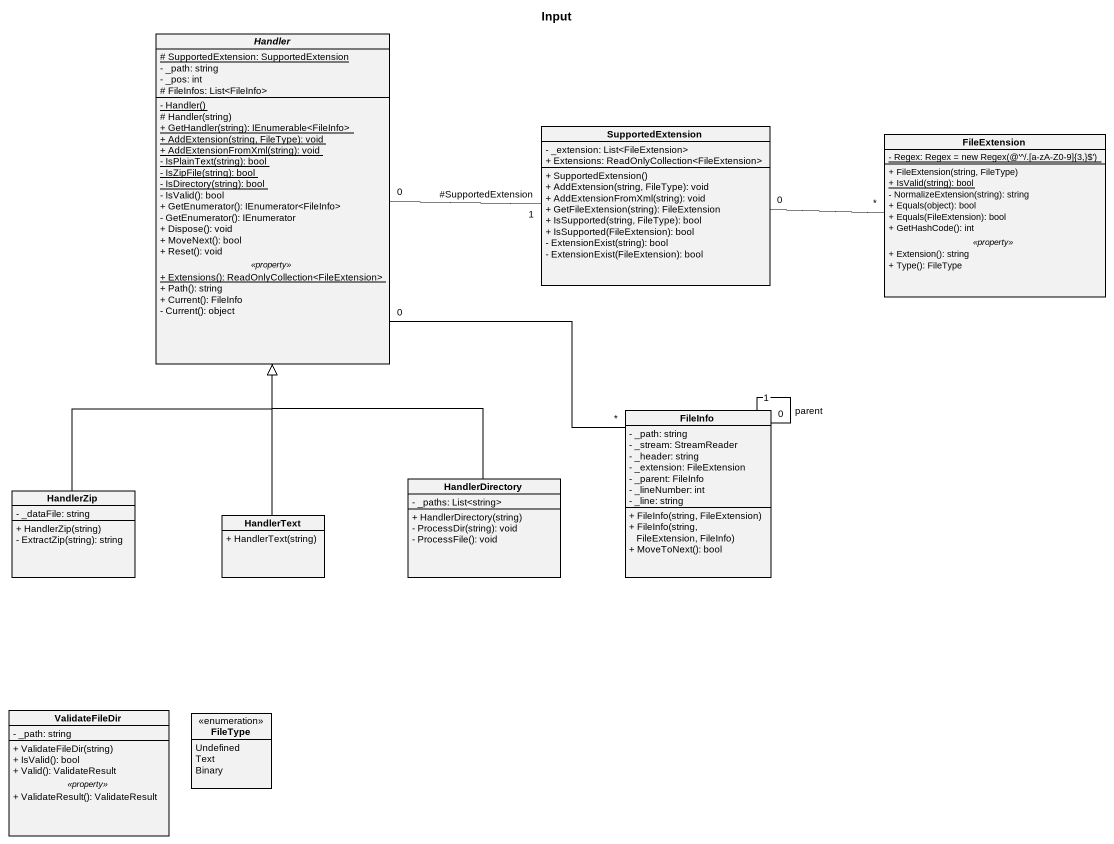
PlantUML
@startuml
title Input
hide circle
hide empty members
skinparam classAttributeIconSize 0
abstract class Handler {
  {static} # SupportedExtension: SupportedExtension
  - _path: string
  - _pos: int
  # FileInfos: List<FileInfo>
  --
  {static} - Handler()
  # Handler(string)
  {static} + GetHandler(string): IEnumerable<FileInfo>
  {static} + AddExtension(string, FileType): void
  {static} + AddExtensionFromXml(string): void
  {static} - IsPlainText(string): bool
  {static} - IsZipFile(string): bool
  {static} - IsDirectory(string): bool
  - IsValid(): bool
  + GetEnumerator(): IEnumerator<FileInfo>
  - GetEnumerator(): IEnumerator
  + Dispose(): void
  + MoveNext(): bool
  + Reset(): void
  .. <<property>> ..
  {static} + Extensions(): ReadOnlyCollection<FileExtension>
  + Path(): string
  + Current(): FileInfo
  - Current(): object
}
class SupportedExtension {
  - _extension: List<FileExtension>
  + Extensions: ReadOnlyCollection<FileExtension>
  + SupportedExtension()
  + AddExtension(string, FileType): void
  + AddExtensionFromXml(string): void
  + GetFileExtension(string): FileExtension
  + IsSupported(string, FileType): bool
  + IsSupported(FileExtension): bool
  - ExtensionExist(string): bool
  - ExtensionExist(FileExtension): bool
}
class FileExtension {
  {static} {field} - Regex: Regex = new Regex(@'^/.[a-zA-Z0-9]{3,}$')
  --
  + FileExtension(string, FileType)
  {static} + IsValid(string): bool
  - NormalizeExtension(string): string
  + Equals(object): bool
  + Equals(FileExtension): bool
  + GetHashCode(): int
  .. <<property>> ..
  + Extension(): string
  + Type(): FileType
}
class FileInfo {
  - _path: string
  - _stream: StreamReader
  - _header: string
  - _extension: FileExtension
  - _parent: FileInfo
  - _lineNumber: int
  - _line: string
  + FileInfo(string, FileExtension)
  + FileInfo(string, FileExtension, FileInfo)
  + MoveToNext(): bool
}
class HandlerZip {
  - _dataFile: string
  + HandlerZip(string)
  - ExtractZip(string): string
}
class HandlerDirectory {
  - _paths: List<string>
  + HandlerDirectory(string)
  - ProcessDir(string): void
  - ProcessFile(): void
}
class HandlerText {
  + HandlerText(string)
}
class ValidateFileDir {
  - _path: string
  --
  + ValidateFileDir(string)
  + IsValid(): bool
  + Valid(): ValidateResult
  .. <<property>> ..
  + ValidateResult(): ValidateResult
}
enum FileType {
  Undefined
  Text
  Binary
}
Handler "0" -right- "#SupportedExtension\n1" SupportedExtension
Handler "0" -- "*" FileInfo
SupportedExtension "0" -right- "*" FileExtension
FileInfo "0" -- "1" FileInfo : parent
HandlerZip -up-|> Handler
HandlerDirectory -up-|> Handler
HandlerText -up-|> Handler
@enduml
